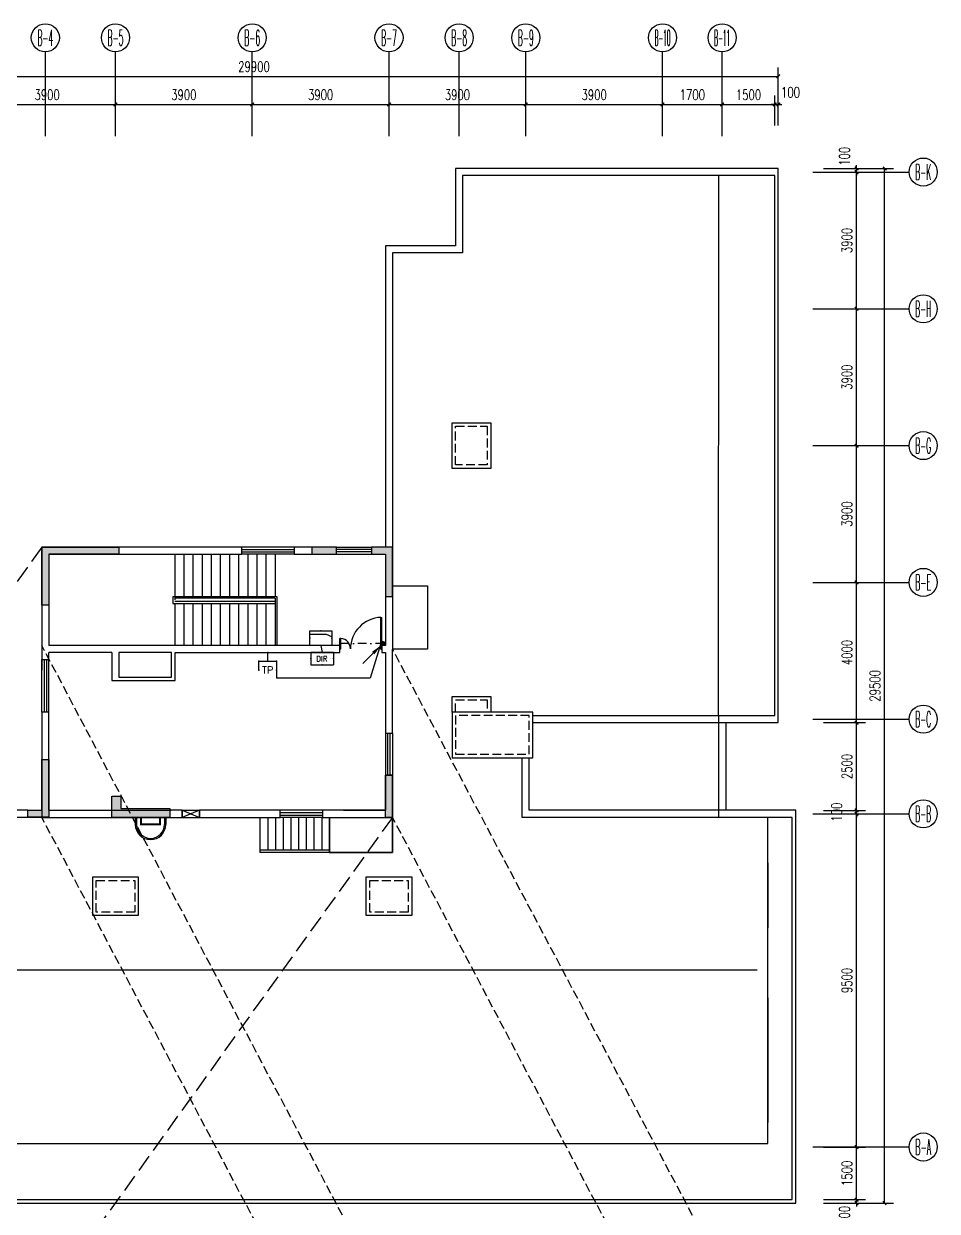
# Model space of a CAD drawing. Extents: x -41969 to 449372, y 65390 to 759577.
# Drawn here: x 423323 to 449372, y 708800 to 742661 of the extents above; entities that cross this region are included whole.
import ezdxf
from ezdxf.enums import TextEntityAlignment as Align

# ---------------------------------------------------------------- set-up
doc = ezdxf.new("R2010")
doc.units = 0
doc.header["$LTSCALE"] = 1000
doc.header["$MEASUREMENT"] = 0
doc.linetypes.add('DASH', pattern=[0.35, 0.25, -0.1])
doc.linetypes.add('DASHDOT', pattern=[1, 0.5, -0.25, 0, -0.25])
for name, color, linetype in [('AXIS', 253, 'Continuous'), ('EQUIP-通讯', 241, 'Continuous'), ('jg新结构柱', 9, 'Continuous'), ('jz', 7, 'Continuous'), ('LINE', 4, 'Continuous'), ('LWIRE', 4, 'Continuous'), ('STAIR', 2, 'Continuous'), ('TEL_TEXT', 7, 'Continuous'), ('WALL', 7, 'Continuous'), ('WINDOW', 2, 'Continuous'), ('WINDOW_TEXT', 7, 'Continuous'), ('WIRE-照明', 120, 'Continuous'), ('xx', 253, 'Continuous'), ('结构柱', 8, 'Continuous')]:
    doc.layers.add(name, color=color, linetype=linetype)
doc.styles.add('_TCH_AXIS', font='COMPLEX', dxfattribs={"bigfont": 'GBCBIG'})
doc.styles.add('_TCH_DIM_T3', font='SIMPLEX', dxfattribs={"width": 0.705882, "bigfont": 'GBCBIG'})
doc.styles.add('_TEL_DIM', font='SIMPLEX', dxfattribs={"width": 0.8, "height": 3.5, "bigfont": 'HZTXT'})
doc.styles.add('SIMPLEX', font='SIMPLEX.SHX')
doc.styles.get("Standard").update_dxf_attribs({"font": 'gbenor.shx', "bigfont": 'gbcbig.shx'})
doc.dimstyles.new('_TCH_ARCH&&100', dxfattribs={"dimtxt": 297.5, "dimasz": 100, "dimexe": 250, "dimexo": 300, "dimgap": 126.25, "dimtad": 1, "dimdec": 0, "dimzin": 0, "dimdsep": 46, "dimtxsty": '_TCH_DIM_T3', "dimblk": 'ARCHTICK', "dimcen": 0.09, "dimclrt": 7, "dimazin": 2, "dimtfac": 1, "dimtdec": 0, "dimtix": 1, "dimtmove": 2, "dimatfit": 3, "dimfxl": 0, "dimtolj": 1, "dimtzin": 0, "dimarcsym": 0})

# ---------------------------------------------------------------- blocks, each defined once
blk = doc.blocks.new('_ArchTick')
at = {"color": 0, "linetype": 'ByBlock', "const_width": 0.4}
blk.add_lwpolyline([(-0.5, -0.5), (0.5, 0.5)], dxfattribs=at)
blk = doc.blocks.new('*D221')
at = {"layer": 'AXIS', "color": 0, "lineweight": -2}
for p, q in [((422039, 739756), (422039, 740611)), ((425939, 739756), (425939, 740611)), ((422039, 740361), (425939, 740361))]:
    blk.add_line(p, q, dxfattribs=at)
at = {"layer": 'Defpoints', "color": 0}
for p in [(425939, 740361), (422039, 739456), (425939, 739456)]:
    blk.add_point(p, dxfattribs=at)
at = {"layer": 'AXIS', "color": 0, "lineweight": -2, "xscale": 100, "yscale": 100, "zscale": 100, "rotation": 180}
blk.add_blockref('_ArchTick', (422039, 740361), dxfattribs=at)
at = {"layer": 'AXIS', "color": 0, "lineweight": -2, "xscale": 100, "yscale": 100, "zscale": 100}
blk.add_blockref('_ArchTick', (425939, 740361), dxfattribs=at)
at = {"layer": 'AXIS', "color": 7, "insert": (423989, 740636), "char_height": 297.5, "attachment_point": 5, "style": '_TCH_DIM_T3'}
blk.add_mtext('\\A1;3900', dxfattribs=at)
blk = doc.blocks.new('*D222')
at = {"layer": 'AXIS', "color": 0, "lineweight": -2}
for p, q in [((425939, 739756), (425939, 740611)), ((429839, 739756), (429839, 740611)), ((425939, 740361), (429839, 740361))]:
    blk.add_line(p, q, dxfattribs=at)
at = {"layer": 'Defpoints', "color": 0}
for p in [(429839, 740361), (425939, 739456), (429839, 739456)]:
    blk.add_point(p, dxfattribs=at)
at = {"layer": 'AXIS', "color": 0, "lineweight": -2, "xscale": 100, "yscale": 100, "zscale": 100, "rotation": 180}
blk.add_blockref('_ArchTick', (425939, 740361), dxfattribs=at)
at = {"layer": 'AXIS', "color": 0, "lineweight": -2, "xscale": 100, "yscale": 100, "zscale": 100}
blk.add_blockref('_ArchTick', (429839, 740361), dxfattribs=at)
at = {"layer": 'AXIS', "color": 7, "insert": (427889, 740636), "char_height": 297.5, "attachment_point": 5, "style": '_TCH_DIM_T3'}
blk.add_mtext('\\A1;3900', dxfattribs=at)
blk = doc.blocks.new('*D223')
at = {"layer": 'AXIS', "color": 0, "lineweight": -2}
for p, q in [((429839, 739756), (429839, 740611)), ((433739, 739756), (433739, 740611)), ((429839, 740361), (433739, 740361))]:
    blk.add_line(p, q, dxfattribs=at)
at = {"layer": 'Defpoints', "color": 0}
for p in [(433739, 740361), (429839, 739456), (433739, 739456)]:
    blk.add_point(p, dxfattribs=at)
at = {"layer": 'AXIS', "color": 0, "lineweight": -2, "xscale": 100, "yscale": 100, "zscale": 100, "rotation": 180}
blk.add_blockref('_ArchTick', (429839, 740361), dxfattribs=at)
at = {"layer": 'AXIS', "color": 0, "lineweight": -2, "xscale": 100, "yscale": 100, "zscale": 100}
blk.add_blockref('_ArchTick', (433739, 740361), dxfattribs=at)
at = {"layer": 'AXIS', "color": 7, "insert": (431789, 740636), "char_height": 297.5, "attachment_point": 5, "style": '_TCH_DIM_T3'}
blk.add_mtext('\\A1;3900', dxfattribs=at)
blk = doc.blocks.new('*D224')
at = {"layer": 'AXIS', "color": 0, "lineweight": -2}
for p, q in [((433739, 739756), (433739, 740611)), ((437639, 739756), (437639, 740611)), ((433739, 740361), (437639, 740361))]:
    blk.add_line(p, q, dxfattribs=at)
at = {"layer": 'Defpoints', "color": 0}
for p in [(437639, 740361), (433739, 739456), (437639, 739456)]:
    blk.add_point(p, dxfattribs=at)
at = {"layer": 'AXIS', "color": 0, "lineweight": -2, "xscale": 100, "yscale": 100, "zscale": 100, "rotation": 180}
blk.add_blockref('_ArchTick', (433739, 740361), dxfattribs=at)
at = {"layer": 'AXIS', "color": 0, "lineweight": -2, "xscale": 100, "yscale": 100, "zscale": 100}
blk.add_blockref('_ArchTick', (437639, 740361), dxfattribs=at)
at = {"layer": 'AXIS', "color": 7, "insert": (435689, 740636), "char_height": 297.5, "attachment_point": 5, "style": '_TCH_DIM_T3'}
blk.add_mtext('\\A1;3900', dxfattribs=at)
blk = doc.blocks.new('*D225')
at = {"layer": 'AXIS', "color": 0, "lineweight": -2}
for p, q in [((437639, 739756), (437639, 740611)), ((441539, 739756), (441539, 740611)), ((437639, 740361), (441539, 740361))]:
    blk.add_line(p, q, dxfattribs=at)
at = {"layer": 'Defpoints', "color": 0}
for p in [(441539, 740361), (437639, 739456), (441539, 739456)]:
    blk.add_point(p, dxfattribs=at)
at = {"layer": 'AXIS', "color": 0, "lineweight": -2, "xscale": 100, "yscale": 100, "zscale": 100, "rotation": 180}
blk.add_blockref('_ArchTick', (437639, 740361), dxfattribs=at)
at = {"layer": 'AXIS', "color": 0, "lineweight": -2, "xscale": 100, "yscale": 100, "zscale": 100}
blk.add_blockref('_ArchTick', (441539, 740361), dxfattribs=at)
at = {"layer": 'AXIS', "color": 7, "insert": (439589, 740636), "char_height": 297.5, "attachment_point": 5, "style": '_TCH_DIM_T3'}
blk.add_mtext('\\A1;3900', dxfattribs=at)
blk = doc.blocks.new('*D226')
at = {"layer": 'AXIS', "color": 0, "lineweight": -2}
for p, q in [((441539, 739756), (441539, 740611)), ((443239, 739756), (443239, 740611)), ((441539, 740361), (443239, 740361))]:
    blk.add_line(p, q, dxfattribs=at)
at = {"layer": 'Defpoints', "color": 0}
for p in [(443239, 740361), (441539, 739456), (443239, 739456)]:
    blk.add_point(p, dxfattribs=at)
at = {"layer": 'AXIS', "color": 0, "lineweight": -2, "xscale": 100, "yscale": 100, "zscale": 100, "rotation": 180}
blk.add_blockref('_ArchTick', (441539, 740361), dxfattribs=at)
at = {"layer": 'AXIS', "color": 0, "lineweight": -2, "xscale": 100, "yscale": 100, "zscale": 100}
blk.add_blockref('_ArchTick', (443239, 740361), dxfattribs=at)
at = {"layer": 'AXIS', "color": 7, "insert": (442389, 740636), "char_height": 297.5, "attachment_point": 5, "style": '_TCH_DIM_T3'}
blk.add_mtext('\\A1;1700', dxfattribs=at)
blk = doc.blocks.new('*D227')
at = {"layer": 'AXIS', "color": 0, "lineweight": -2}
for p, q in [((443239, 739756), (443239, 740611)), ((444739, 739756), (444739, 740611)), ((443239, 740361), (444739, 740361))]:
    blk.add_line(p, q, dxfattribs=at)
at = {"layer": 'Defpoints', "color": 0}
for p in [(444739, 740361), (443239, 739456), (444739, 739456)]:
    blk.add_point(p, dxfattribs=at)
at = {"layer": 'AXIS', "color": 0, "lineweight": -2, "xscale": 100, "yscale": 100, "zscale": 100, "rotation": 180}
blk.add_blockref('_ArchTick', (443239, 740361), dxfattribs=at)
at = {"layer": 'AXIS', "color": 0, "lineweight": -2, "xscale": 100, "yscale": 100, "zscale": 100}
blk.add_blockref('_ArchTick', (444739, 740361), dxfattribs=at)
at = {"layer": 'AXIS', "color": 7, "insert": (443989, 740636), "char_height": 297.5, "attachment_point": 5, "style": '_TCH_DIM_T3'}
blk.add_mtext('\\A1;1500', dxfattribs=at)
blk = doc.blocks.new('*D228')
at = {"layer": 'AXIS', "color": 0, "lineweight": -2}
for p, q in [((444739, 739756), (444739, 740611)), ((444839, 739756), (444839, 740611)), ((444739, 740361), (444639, 740361)), ((444739, 740361), (444839, 740361)), ((444839, 740361), (444939, 740361))]:
    blk.add_line(p, q, dxfattribs=at)
at = {"layer": 'Defpoints', "color": 0}
for p in [(444839, 740361), (444739, 739456), (444839, 739456)]:
    blk.add_point(p, dxfattribs=at)
at = {"layer": 'AXIS', "color": 0, "lineweight": -2, "xscale": 100, "yscale": 100, "zscale": 100}
blk.add_blockref('_ArchTick', (444739, 740361), dxfattribs=at)
at = {"layer": 'AXIS', "color": 0, "lineweight": -2, "xscale": 100, "yscale": 100, "zscale": 100, "rotation": 180}
blk.add_blockref('_ArchTick', (444839, 740361), dxfattribs=at)
at = {"layer": 'AXIS', "color": 7, "insert": (445189, 740706), "char_height": 297.5, "attachment_point": 5, "style": '_TCH_DIM_T3'}
blk.add_mtext('\\A1;100', dxfattribs=at)
blk = doc.blocks.new('*D229')
at = {"layer": 'AXIS', "color": 0, "lineweight": -2}
for p, q in [((414939, 739756), (414939, 741411)), ((444839, 739756), (444839, 741411)), ((414939, 741161), (444839, 741161))]:
    blk.add_line(p, q, dxfattribs=at)
at = {"layer": 'Defpoints', "color": 0}
for p in [(444839, 741161), (414939, 739456), (444839, 739456)]:
    blk.add_point(p, dxfattribs=at)
at = {"layer": 'AXIS', "color": 0, "lineweight": -2, "xscale": 100, "yscale": 100, "zscale": 100, "rotation": 180}
blk.add_blockref('_ArchTick', (414939, 741161), dxfattribs=at)
at = {"layer": 'AXIS', "color": 0, "lineweight": -2, "xscale": 100, "yscale": 100, "zscale": 100}
blk.add_blockref('_ArchTick', (444839, 741161), dxfattribs=at)
at = {"layer": 'AXIS', "color": 7, "insert": (429889, 741436), "char_height": 297.5, "attachment_point": 5, "style": '_TCH_DIM_T3'}
blk.add_mtext('\\A1;29900', dxfattribs=at)
blk = doc.blocks.new('*D240')
at = {"layer": 'AXIS', "color": 0, "lineweight": -2}
for p, q in [((446129, 709132), (447322, 709132)), ((447072, 709132), (447072, 709232)), ((447072, 709032), (447072, 709132)), ((446129, 709032), (447322, 709032)), ((447072, 709032), (447072, 708932))]:
    blk.add_line(p, q, dxfattribs=at)
at = {"layer": 'Defpoints', "color": 0}
for p in [(445829, 709132), (447072, 709132), (445829, 709032)]:
    blk.add_point(p, dxfattribs=at)
at = {"layer": 'AXIS', "color": 0, "lineweight": -2, "xscale": 100, "yscale": 100, "zscale": 100}
for p, rotation in [((447072, 709132), 270), ((447072, 709032), 90)]:
    blk.add_blockref('_ArchTick', p, dxfattribs=dict(at, rotation=rotation))
at = {"layer": 'AXIS', "color": 7, "insert": (446727, 708682), "char_height": 297.5, "attachment_point": 5, "rotation": 90, "style": '_TCH_DIM_T3'}
blk.add_mtext('\\A1;100', dxfattribs=at)
blk = doc.blocks.new('*D241')
at = {"layer": 'AXIS', "color": 0, "lineweight": -2}
for p, q in [((446129, 710632), (447322, 710632)), ((447072, 709132), (447072, 710632)), ((446129, 709132), (447322, 709132))]:
    blk.add_line(p, q, dxfattribs=at)
at = {"layer": 'Defpoints', "color": 0}
for p in [(445829, 710632), (447072, 710632), (445829, 709132)]:
    blk.add_point(p, dxfattribs=at)
at = {"layer": 'AXIS', "color": 0, "lineweight": -2, "xscale": 100, "yscale": 100, "zscale": 100}
for p, rotation in [((447072, 710632), 90), ((447072, 709132), 270)]:
    blk.add_blockref('_ArchTick', p, dxfattribs=dict(at, rotation=rotation))
at = {"layer": 'AXIS', "color": 7, "insert": (446797, 709882), "char_height": 297.5, "attachment_point": 5, "rotation": 90, "style": '_TCH_DIM_T3'}
blk.add_mtext('\\A1;1500', dxfattribs=at)
blk = doc.blocks.new('*D242')
at = {"layer": 'AXIS', "color": 0, "lineweight": -2}
for p, q in [((446129, 720132), (447322, 720132)), ((447072, 710632), (447072, 720132)), ((446129, 710632), (447322, 710632))]:
    blk.add_line(p, q, dxfattribs=at)
at = {"layer": 'Defpoints', "color": 0}
for p in [(445829, 720132), (447072, 720132), (445829, 710632)]:
    blk.add_point(p, dxfattribs=at)
at = {"layer": 'AXIS', "color": 0, "lineweight": -2, "xscale": 100, "yscale": 100, "zscale": 100}
for p, rotation in [((447072, 720132), 90), ((447072, 710632), 270)]:
    blk.add_blockref('_ArchTick', p, dxfattribs=dict(at, rotation=rotation))
at = {"layer": 'AXIS', "color": 7, "insert": (446797, 715382), "char_height": 297.5, "attachment_point": 5, "rotation": 90, "style": '_TCH_DIM_T3'}
blk.add_mtext('\\A1;9500', dxfattribs=at)
blk = doc.blocks.new('*D243')
at = {"layer": 'AXIS', "color": 0, "lineweight": -2}
for p, q in [((446129, 720232), (447322, 720232)), ((447072, 720232), (447072, 720332)), ((447072, 720132), (447072, 720232)), ((446129, 720132), (447322, 720132)), ((447072, 720132), (447072, 720032))]:
    blk.add_line(p, q, dxfattribs=at)
at = {"layer": 'Defpoints', "color": 0}
for p in [(445829, 720232), (447072, 720232), (445829, 720132)]:
    blk.add_point(p, dxfattribs=at)
at = {"layer": 'AXIS', "color": 0, "lineweight": -2, "xscale": 100, "yscale": 100, "zscale": 100}
for p, rotation in [((447072, 720232), 270), ((447072, 720132), 90)]:
    blk.add_blockref('_ArchTick', p, dxfattribs=dict(at, rotation=rotation))
at = {"layer": 'AXIS', "color": 7, "insert": (446505, 720182), "char_height": 297.5, "attachment_point": 5, "rotation": 90, "style": '_TCH_DIM_T3'}
blk.add_mtext('\\A1;100', dxfattribs=at)
blk = doc.blocks.new('*D244')
at = {"layer": 'AXIS', "color": 0, "lineweight": -2}
for p, q in [((446129, 722732), (447322, 722732)), ((447072, 720232), (447072, 722732)), ((446129, 720232), (447322, 720232))]:
    blk.add_line(p, q, dxfattribs=at)
at = {"layer": 'Defpoints', "color": 0}
for p in [(445829, 722732), (447072, 722732), (445829, 720232)]:
    blk.add_point(p, dxfattribs=at)
at = {"layer": 'AXIS', "color": 0, "lineweight": -2, "xscale": 100, "yscale": 100, "zscale": 100}
for p, rotation in [((447072, 722732), 90), ((447072, 720232), 270)]:
    blk.add_blockref('_ArchTick', p, dxfattribs=dict(at, rotation=rotation))
at = {"layer": 'AXIS', "color": 7, "insert": (446797, 721482), "char_height": 297.5, "attachment_point": 5, "rotation": 90, "style": '_TCH_DIM_T3'}
blk.add_mtext('\\A1;2500', dxfattribs=at)
blk = doc.blocks.new('*D245')
at = {"layer": 'AXIS', "color": 0, "lineweight": -2}
for p, q in [((446129, 726732), (447322, 726732)), ((447072, 722732), (447072, 726732)), ((446129, 722732), (447322, 722732))]:
    blk.add_line(p, q, dxfattribs=at)
at = {"layer": 'Defpoints', "color": 0}
for p in [(445829, 726732), (447072, 726732), (445829, 722732)]:
    blk.add_point(p, dxfattribs=at)
at = {"layer": 'AXIS', "color": 0, "lineweight": -2, "xscale": 100, "yscale": 100, "zscale": 100}
for p, rotation in [((447072, 726732), 90), ((447072, 722732), 270)]:
    blk.add_blockref('_ArchTick', p, dxfattribs=dict(at, rotation=rotation))
at = {"layer": 'AXIS', "color": 7, "insert": (446797, 724732), "char_height": 297.5, "attachment_point": 5, "rotation": 90, "style": '_TCH_DIM_T3'}
blk.add_mtext('\\A1;4000', dxfattribs=at)
blk = doc.blocks.new('*D246')
at = {"layer": 'AXIS', "color": 0, "lineweight": -2}
for p, q in [((446129, 730632), (447322, 730632)), ((447072, 726732), (447072, 730632)), ((446129, 726732), (447322, 726732))]:
    blk.add_line(p, q, dxfattribs=at)
at = {"layer": 'Defpoints', "color": 0}
for p in [(445829, 730632), (447072, 730632), (445829, 726732)]:
    blk.add_point(p, dxfattribs=at)
at = {"layer": 'AXIS', "color": 0, "lineweight": -2, "xscale": 100, "yscale": 100, "zscale": 100}
for p, rotation in [((447072, 730632), 90), ((447072, 726732), 270)]:
    blk.add_blockref('_ArchTick', p, dxfattribs=dict(at, rotation=rotation))
at = {"layer": 'AXIS', "color": 7, "insert": (446797, 728682), "char_height": 297.5, "attachment_point": 5, "rotation": 90, "style": '_TCH_DIM_T3'}
blk.add_mtext('\\A1;3900', dxfattribs=at)
blk = doc.blocks.new('*D247')
at = {"layer": 'AXIS', "color": 0, "lineweight": -2}
for p, q in [((446129, 734532), (447322, 734532)), ((447072, 730632), (447072, 734532)), ((446129, 730632), (447322, 730632))]:
    blk.add_line(p, q, dxfattribs=at)
at = {"layer": 'Defpoints', "color": 0}
for p in [(445829, 734532), (447072, 734532), (445829, 730632)]:
    blk.add_point(p, dxfattribs=at)
at = {"layer": 'AXIS', "color": 0, "lineweight": -2, "xscale": 100, "yscale": 100, "zscale": 100}
for p, rotation in [((447072, 734532), 90), ((447072, 730632), 270)]:
    blk.add_blockref('_ArchTick', p, dxfattribs=dict(at, rotation=rotation))
at = {"layer": 'AXIS', "color": 7, "insert": (446797, 732582), "char_height": 297.5, "attachment_point": 5, "rotation": 90, "style": '_TCH_DIM_T3'}
blk.add_mtext('\\A1;3900', dxfattribs=at)
blk = doc.blocks.new('*D248')
at = {"layer": 'AXIS', "color": 0, "lineweight": -2}
for p, q in [((446129, 738432), (447322, 738432)), ((447072, 734532), (447072, 738432)), ((446129, 734532), (447322, 734532))]:
    blk.add_line(p, q, dxfattribs=at)
at = {"layer": 'Defpoints', "color": 0}
for p in [(445829, 738432), (447072, 738432), (445829, 734532)]:
    blk.add_point(p, dxfattribs=at)
at = {"layer": 'AXIS', "color": 0, "lineweight": -2, "xscale": 100, "yscale": 100, "zscale": 100}
for p, rotation in [((447072, 738432), 90), ((447072, 734532), 270)]:
    blk.add_blockref('_ArchTick', p, dxfattribs=dict(at, rotation=rotation))
at = {"layer": 'AXIS', "color": 7, "insert": (446797, 736482), "char_height": 297.5, "attachment_point": 5, "rotation": 90, "style": '_TCH_DIM_T3'}
blk.add_mtext('\\A1;3900', dxfattribs=at)
blk = doc.blocks.new('*D249')
at = {"layer": 'AXIS', "color": 0, "lineweight": -2}
for p, q in [((446129, 738532), (447322, 738532)), ((447072, 738532), (447072, 738632)), ((447072, 738432), (447072, 738532)), ((446129, 738432), (447322, 738432)), ((447072, 738432), (447072, 738332))]:
    blk.add_line(p, q, dxfattribs=at)
at = {"layer": 'Defpoints', "color": 0}
for p in [(445829, 738532), (447072, 738532), (445829, 738432)]:
    blk.add_point(p, dxfattribs=at)
at = {"layer": 'AXIS', "color": 0, "lineweight": -2, "xscale": 100, "yscale": 100, "zscale": 100}
for p, rotation in [((447072, 738532), 270), ((447072, 738432), 90)]:
    blk.add_blockref('_ArchTick', p, dxfattribs=dict(at, rotation=rotation))
at = {"layer": 'AXIS', "color": 7, "insert": (446727, 738882), "char_height": 297.5, "attachment_point": 5, "rotation": 90, "style": '_TCH_DIM_T3'}
blk.add_mtext('\\A1;100', dxfattribs=at)
blk = doc.blocks.new('*D250')
at = {"layer": 'AXIS', "color": 0, "lineweight": -2}
for p, q in [((446129, 738532), (448122, 738532)), ((447872, 709032), (447872, 738532)), ((446129, 709032), (448122, 709032))]:
    blk.add_line(p, q, dxfattribs=at)
at = {"layer": 'Defpoints', "color": 0}
for p in [(445829, 738532), (447872, 738532), (445829, 709032)]:
    blk.add_point(p, dxfattribs=at)
at = {"layer": 'AXIS', "color": 0, "lineweight": -2, "xscale": 100, "yscale": 100, "zscale": 100}
for p, rotation in [((447872, 738532), 90), ((447872, 709032), 270)]:
    blk.add_blockref('_ArchTick', p, dxfattribs=dict(at, rotation=rotation))
at = {"layer": 'AXIS', "color": 7, "insert": (447597, 723782), "char_height": 297.5, "attachment_point": 5, "rotation": 90, "style": '_TCH_DIM_T3'}
blk.add_mtext('\\A1;29500', dxfattribs=at)
blk = doc.blocks.new('_wblk')
for p, q in [((-0.5, 0.5), (0.5, 0.5)), ((0.5, 0.167), (-0.5, 0.167)), ((0.5, -0.167), (-0.5, -0.167)), ((-0.5, -0.5), (0.5, -0.5))]:
    blk.add_line(p, q)
at = {"layer": 'WINDOW_TEXT', "style": 'SIMPLEX', "flags": 9}
blk.add_attdef('A', text='', height=1, dxfattribs=at).set_placement((0, 1.5), align=Align.MIDDLE)
blk = doc.blocks.new('$DorLib2D$00000225')
at = {"color": 0}
for p, q in [((0.475, -0.001), (0.475, 0.752)), ((0.475, 0.752), (0.5, 0.752)), ((0.5, -0.001), (0.5, 0.752)), ((-0.5, 0), (-0.5, 0.252)), ((-0.475, 0.252), (-0.5, 0.252)), ((-0.475, 0), (-0.475, 0.252)), ((-0.475, 0), (-0.5, 0)), ((0.475, -0.001), (0.5, -0.001))]:
    blk.add_line(p, q, dxfattribs=at)
for centre, radius, start, end in [((0.505, -0.002), 0.755, 92.2493, 179.7238), ((-0.501, 0.003), 0.251, 359.7899, 84.0974)]:
    blk.add_arc(centre, radius, start, end, dxfattribs=at)
blk = doc.blocks.new('$equip$00001867')
for p, q in [((-0.5, 0.499), (-0.5, 0.999)), ((0.5, 0.999), (0.5, 0.499)), ((0.5, 0.499), (-0.5, 0.499)), ((0, 0.5), (0, 0))]:
    blk.add_line(p, q)
for p in [(-0.5, 0.999), (0.5, 0.999), (-0.5, 0.499), (0, 0), (0.5, 0.499)]:
    blk.add_point(p)
at = {"color": 7, "style": '_TEL_DIM'}
blk.add_attdef('$TEXT$', text='', height=0.4, dxfattribs=at).set_placement((0, 0.999), align=Align.MIDDLE_CENTER)
at = {"color": 7, "style": '_TEL_DIM', "flags": 1}
blk.add_attdef('A', text='', height=0.00002, dxfattribs=at).set_placement((0, 0), align=Align.MIDDLE_CENTER)
blk = doc.blocks.new('$equip$00001889')
for p, q in [((-0.65, 0.35), (-0.65, -0.35)), ((0.65, 0.35), (-0.65, 0.35)), ((0.65, 0.35), (0.65, -0.35)), ((-0.65, -0.35), (0.65, -0.35))]:
    blk.add_line(p, q)
for p in [(-0.65, 0), (0, 0.35), (0.65, 0), (0, -0.35)]:
    blk.add_point(p)
at = {"color": 7, "style": '_TEL_DIM'}
blk.add_attdef('$TEXT$', text='', height=0.3, dxfattribs=at).set_placement((-0.02, -0.003), align=Align.MIDDLE_CENTER)
at = {"color": 7, "style": '_TEL_DIM', "flags": 1}
blk.add_attdef('A', text='', height=0.00002, dxfattribs=at).set_placement((0, 0), align=Align.MIDDLE_CENTER)
blk = doc.blocks.new('$TelecSys$00000081')
for p, q in [((0.104, 0.104), (0.104, 0.104)), ((-1.15, -1.15), (-0.55, -0.55)), ((-0.104, -0.104), (-0.104, -0.104))]:
    blk.add_line(p, q)
at = {"const_width": 0.142}
blk.add_lwpolyline([(0.071, 0, 1), (-0.071, 0, 1)], format="xyb", close=True, dxfattribs=at)
blk.add_solid([(-0.62, -0.48), (-0.48, -0.62), (-0.1, -0.1)])
at = {"width": 0.8, "flags": 9}
blk.add_attdef('A', (0, 0), '', height=0.00002, rotation=180, dxfattribs=at)
blk = doc.blocks.new('$equip$00001876')
at = {"color": 0, "linetype": 'Continuous'}
blk.add_lwpolyline([(-0.625, 0.415), (0.625, 0.415), (0.625, -0.415), (-0.625, -0.415)], close=True, dxfattribs=at)
blk.add_lwpolyline([(0.625, 0.075), (0.325, 0.215), (-0.625, 0.215)], dxfattribs=at)
for p in [(-0.625, 0), (0, 0.415), (0.625, 0), (0, -0.415)]:
    blk.add_point(p)
at = {"layer": 'TEL_TEXT', "style": '_TEL_DIM', "flags": 1}
blk.add_attdef('A', text='', height=0.00002, dxfattribs=at).set_placement((0, 0), align=Align.MIDDLE_CENTER)

msp = doc.modelspace()

# ---------------------------------------------------------------- hatches: boundary and pattern name
at = {"layer": 'jg新结构柱'}
h = msp.add_hatch(color=256, dxfattribs=at)
h.paths.add_polyline_path([(425838.8, 720032.2), (425838.8, 720632.2), (426088.8, 720632.2), (426088.8, 720282.2), (427488.8, 720282.2), (427488.8, 720032.2)])
h.paths.add_polyline_path([(433838.8, 720032.2), (433638.8, 720032.2), (433638.8, 720232.2), (433638.8, 720232.2), (433638.8, 721232.2), (433838.8, 721232.2)])
h.paths.add_polyline_path([(423838.8, 727732.2), (426038.8, 727732.2), (426038.8, 727532.2), (424038.8, 727532.2), (424038.8, 726082.2), (423838.8, 726082.2)])
h.paths.add_polyline_path([(424038.8, 720032.6), (423438.8, 720032.6), (423438.8, 720232.6), (423838.8, 720232.6), (423838.8, 721682.6), (424038.8, 721682.6)])
h.paths.add_polyline_path([(433238.8, 727732.2), (433238.8, 727532.2), (433638.8, 727532.2), (433638.8, 726332.2), (433838.8, 726332.2), (433838.8, 727732.2)])
h.paths.add_polyline_path([(432238.8, 727532.2), (432238.8, 727732.2), (431538.8, 727732.2), (431538.8, 727532.2)])

# ---------------------------------------------------------------- linework, layer by layer
at = {"layer": 'AXIS'}
for p, q in [((423938.8, 739455.8), (423938.8, 741861.3)), ((425938.8, 739455.8), (425938.8, 741861.3)), ((429838.8, 739455.8), (429838.8, 741861.3)), ((433738.8, 739455.8), (433738.8, 741861.3)), ((435738.8, 739455.8), (435738.8, 741861.3)), ((437638.8, 739455.8), (437638.8, 741861.3)), ((441538.8, 739455.8), (441538.8, 741861.3)), ((443238.8, 739455.8), (443238.8, 741861.3)), ((445828.7, 738432.2), (448572.2, 738432.2)), ((445828.7, 734532.2), (448572.2, 734532.2)), ((445828.7, 730632.2), (448572.2, 730632.2)), ((445828.7, 726732.2), (448572.2, 726732.2)), ((445828.7, 722832.2), (448572.2, 722832.2)), ((445828.7, 720132.2), (448572.2, 720132.2)), ((445828.7, 710632.2), (448572.2, 710632.2))]:
    msp.add_line(p, q, dxfattribs=at)
for centre in [(423938.8, 742261.3), (425938.8, 742261.3), (429838.8, 742261.3), (433738.8, 742261.3), (435738.8, 742261.3), (437638.8, 742261.3), (441538.8, 742261.3), (443238.8, 742261.3), (448972.2, 738432.2), (448972.2, 734532.2), (448972.2, 730632.2), (448972.2, 726732.2), (448972.2, 722832.2), (448972.2, 720132.2), (448972.2, 710632.2)]:
    msp.add_circle(centre, 400, dxfattribs=at)
at = {"layer": 'jg新结构柱'}
for p, q in [((432238.8, 727532.2), (432238.8, 727732.2)), ((433238.8, 727732.2), (433238.8, 727532.2)), ((443138.8, 722932.2), (443138.8, 722732.2))]:
    msp.add_line(p, q, dxfattribs=at)
for points in [[(423838.8, 727732.2), (426038.8, 727732.2), (426038.8, 727532.2), (424038.8, 727532.2), (424038.8, 726082.2), (423838.8, 726082.2)], [(424038.8, 720032.6), (423438.8, 720032.6), (423438.8, 720232.6), (423838.8, 720232.6), (423838.8, 721682.6), (424038.8, 721682.6)], [(433838.8, 720032.2), (433638.8, 720032.2), (433638.8, 720232.2), (433638.8, 720232.2), (433638.8, 721232.2), (433838.8, 721232.2)], [(425838.8, 720032.2), (425838.8, 720632.2), (426088.8, 720632.2), (426088.8, 720282.2), (427488.8, 720282.2), (427488.8, 720032.2)]]:
    msp.add_lwpolyline(points, close=True, dxfattribs=at)
for points in [[(432238.8, 727732.2), (431538.8, 727732.2), (431538.8, 727532.2), (432238.8, 727532.2)], [(433238.8, 727532.2), (433638.8, 727532.2), (433638.8, 726332.2), (433838.8, 726332.2), (433838.8, 727732.2), (433238.8, 727732.2)]]:
    msp.add_lwpolyline(points, dxfattribs=at)
at = {"layer": 'jz', "linetype": 'DASH'}
for p, q in [((436002.2, 701875.4), (423838.8, 724932.2)), ((446002.2, 701875.4), (433838.8, 724832.2)), ((436002.2, 696975.4), (423838.8, 720032.2)), ((446002.2, 696975.4), (433838.8, 720032.2))]:
    msp.add_line(p, q, dxfattribs=at)
at = {"layer": 'jz'}
for p, q in [((426503.8, 720032.2), (426503.8, 719832.2)), ((426538.8, 720032.2), (426538.8, 719832.2)), ((427338.8, 720032.2), (427338.8, 719832.2)), ((427373.8, 720032.2), (427373.8, 719832.2)), ((433838.8, 720032.2), (433838.8, 719032.2))]:
    msp.add_line(p, q, dxfattribs=at)
at = {"layer": 'jz', "linetype": 'DASH', "ltscale": 2}
for points in [[(423838.8, 727732.2), (404362.3, 700640.6)], [(433838.8, 720032.2), (414362.3, 692940.6)]]:
    msp.add_lwpolyline(points, dxfattribs=at)
at = {"layer": 'jz', "const_width": 60}
msp.add_lwpolyline([(427208.8, 720032.2), (427208.8, 719832.2), (426668.8, 719832.2), (426668.8, 720032.2)], dxfattribs=at)
at = {"layer": 'jz'}
for radius in [435, 400]:
    msp.add_arc((426938.8, 719832.2), radius, 180, 0, dxfattribs=at)
at = {"layer": 'LINE'}
msp.add_lwpolyline([(444538.8, 718732.2), (444538.8, 716881.8)], dxfattribs=at)
msp.add_lwpolyline([(444538.8, 718732.2), (444538.8, 716881.8)], dxfattribs=at)
at = {"layer": 'STAIR'}
for p, q in [((427628.5, 727532.2), (427628.5, 726232.2)), ((427628.5, 727532.2), (427628.5, 726332.2)), ((427888.5, 727532.2), (427888.5, 726332.2)), ((428148.5, 727532.2), (428148.5, 726332.2)), ((428408.5, 727532.2), (428408.5, 726332.2)), ((428668.5, 727532.2), (428668.5, 726332.2)), ((428928.5, 727532.2), (428928.5, 726332.2)), ((429188.5, 727532.2), (429188.5, 726332.2)), ((429448.5, 727532.2), (429448.5, 726332.2)), ((429708.5, 727532.2), (429708.5, 726332.2)), ((429968.5, 727532.2), (429968.5, 726332.2)), ((430228.5, 727532.2), (430228.5, 726332.2)), ((430488.5, 727532.2), (430488.5, 726332.2)), ((427578.5, 726332.2), (430538.5, 726332.2)), ((427578.5, 726332.2), (427578.5, 726132.2)), ((430538.5, 726332.2), (430538.5, 724932.2)), ((427578.5, 726132.2), (430488.5, 726132.2)), ((430488.5, 726282.2), (427628.5, 726282.2)), ((430488.5, 726182.2), (427628.5, 726182.2)), ((427628.5, 726132.2), (427628.5, 724932.2)), ((427888.5, 726132.2), (427888.5, 724932.2)), ((428148.5, 726132.2), (428148.5, 724932.2)), ((428408.5, 726132.2), (428408.5, 724932.2)), ((428668.5, 726132.2), (428668.5, 724932.2)), ((428928.5, 726132.2), (428928.5, 724932.2)), ((429188.5, 726132.2), (429188.5, 724932.2)), ((429448.5, 726132.2), (429448.5, 724932.2)), ((429708.5, 726132.2), (429708.5, 724932.2)), ((429968.5, 726132.2), (429968.5, 724932.2)), ((430228.5, 726132.2), (430228.5, 724932.2)), ((430488.5, 726282.2), (430488.5, 724932.2)), ((430488.5, 726182.2), (430488.5, 724932.2)), ((432038.8, 719032.2), (432038.8, 720032.2))]:
    msp.add_line(p, q, dxfattribs=at)
msp.add_lwpolyline([(432038.8, 720032.2), (432038.8, 719032.2)], dxfattribs=at)
at = {"layer": 'WALL'}
for p, q in [((423838.8, 727732.2), (423838.8, 724832.2)), ((429538.8, 727732.2), (423838.8, 727732.2)), ((429538.8, 727532.2), (429538.8, 727732.2)), ((432238.8, 727732.2), (431038.8, 727732.2)), ((431038.8, 727732.2), (431038.8, 727532.2)), ((432238.8, 727532.2), (432238.8, 727732.2)), ((433838.8, 727732.2), (433238.8, 727732.2)), ((433238.8, 727732.2), (433238.8, 727532.2)), ((433838.8, 727732.2), (433838.8, 724832.2)), ((424038.8, 727532.2), (424038.8, 724932.2)), ((424038.8, 727532.2), (429538.8, 727532.2)), ((431038.8, 727532.2), (432238.8, 727532.2)), ((433238.8, 727532.2), (433638.8, 727532.2)), ((433638.8, 727532.2), (433638.8, 724932.2)), ((423838.8, 724832.2), (423838.8, 724532.2)), ((425938.8, 724932.2), (424038.8, 724932.2)), ((425838.8, 724732.2), (424038.8, 724732.2)), ((424038.8, 724532.2), (424038.8, 724732.2)), ((425838.8, 724732.2), (425838.8, 723932.2)), ((427538.6, 724932.2), (425938.8, 724932.2)), ((426038.8, 724732.2), (426038.8, 724032.2)), ((427538.6, 724732.2), (426038.8, 724732.2)), ((432338.8, 724932.2), (427538.6, 724932.2)), ((427538.6, 724032.2), (427538.6, 724732.2)), ((427638.6, 724732.2), (432338.8, 724732.2)), ((427638.6, 723932.2), (427638.6, 724732.2)), ((432338.8, 724732.2), (432338.8, 724932.2)), ((433638.8, 724932.2), (433538.8, 724932.2)), ((433538.8, 724932.2), (433538.8, 724732.2)), ((433538.8, 724732.2), (433638.8, 724732.2)), ((433638.8, 724732.2), (433638.8, 722432.2)), ((433838.8, 722432.2), (433838.8, 724832.2)), ((423838.8, 724532.2), (424038.8, 724532.2)), ((426038.8, 724032.2), (427538.6, 724032.2)), ((425838.8, 723932.2), (427638.6, 723932.2)), ((424038.8, 723032.2), (423838.8, 723032.2)), ((423838.8, 723032.2), (423838.8, 720032.2)), ((424038.8, 720232.2), (424038.8, 723032.2)), ((433638.8, 722432.2), (433838.8, 722432.2)), ((433838.8, 721232.2), (433638.8, 721232.2)), ((433638.8, 721232.2), (433638.8, 720232.2)), ((433838.8, 720032.2), (433838.8, 721232.2)), ((424038.8, 720232.2), (427524.1, 720232.2)), ((427838.8, 720232.2), (427514.1, 720232.2)), ((427838.8, 720032.2), (427838.8, 720232.2)), ((430638.8, 720232.2), (428338.8, 720232.2)), ((428338.8, 720232.2), (428338.8, 720032.2)), ((430638.8, 720032.2), (430638.8, 720232.2)), ((433638.8, 720232.2), (431838.8, 720232.2)), ((431838.8, 720232.2), (431838.8, 720032.2)), ((423838.8, 720032.2), (427524.1, 720032.2)), ((427514.1, 720032.2), (427838.8, 720032.2)), ((428338.8, 720032.2), (430638.8, 720032.2)), ((431838.8, 720032.2), (433838.8, 720032.2))]:
    msp.add_line(p, q, dxfattribs=at)
at = {"layer": 'WALL', "color": 5}
msp.add_line((443138.8, 720232.2), (443138.8, 720032.2), dxfattribs=at)
for points in [[(443338.8, 738532.2), (443338.8, 738532.2), (435638.8, 738532.2), (435638.8, 736332.2), (433638.8, 736332.2), (433638.8, 727732.2)], [(443338.8, 722732.2), (444838.8, 722732.2), (444838.8, 738532.2), (443339.4, 738532.2)], [(437838.8, 722932.2), (443138.8, 722932.2), (443139.3, 738332.2), (435838.8, 738332.2), (435838.8, 736132.2), (433838.8, 736132.2), (433838.8, 726632.2)], [(443138.8, 722932.2), (444738.8, 722932.2), (444738.8, 738332.2), (443139.3, 738332.2)], [(437838.8, 722732.2), (443338.8, 722732.2), (443338.8, 722732.2)], [(423838.8, 720032.2), (415138.8, 720032.2), (415138.8, 710732.2), (444538.8, 710732.2), (444538.8, 720032.2), (437538.8, 720032.2), (437538.8, 721732.2)], [(444738.8, 720232.2), (444738.8, 720232.2), (444738.8, 720232.2), (444738.8, 720232.2), (437738.8, 720232.2), (437738.8, 721732.2)], [(423438.8, 720232.6), (414338.8, 720232.2), (414338.8, 709932.2), (414338.8, 709032.2), (444638.8, 709032.2), (445338.8, 709032.2), (445338.8, 720232.2), (444738.8, 720232.2)], [(415138.8, 720032.2), (414438.8, 720032.2), (414438.8, 709932.2), (414438.8, 709132.2), (444638.8, 709132.2), (445238.8, 709132.2), (445238.8, 720032.2), (444538.8, 720032.2)]]:
    msp.add_lwpolyline(points, dxfattribs=at)
at = {"layer": 'WINDOW'}
for p, q in [((423838.8, 726132.2), (423838.8, 724232.2)), ((427838.8, 720232.2), (428338.8, 720232.2)), ((427838.8, 720232.2), (428338.8, 720032.2)), ((428338.8, 720232.2), (427838.8, 720032.2)), ((432438.8, 720232.2), (433638.8, 720232.2)), ((427838.8, 720032.2), (428338.8, 720032.2)), ((444538.8, 718632.2), (444538.8, 716881.8))]:
    msp.add_line(p, q, dxfattribs=at)
at = {"layer": 'WINDOW', "linetype": 'DASH'}
for p, q in [((427838.8, 720232.2), (427838.8, 720032.2)), ((428338.8, 720032.2), (428338.8, 720232.2))]:
    msp.add_line(p, q, dxfattribs=at)
at = {"layer": 'WINDOW', "color": 2, "linetype": 'DASH'}
for points in [[(435638.8, 731182.2), (436538.8, 731182.2), (436538.8, 730082.2), (435638.8, 730082.2)], [(435638.8, 723382.2), (436538.8, 723382.2), (436538.8, 723032.2), (435638.8, 723032.2)], [(437738.8, 722932.2), (435638.8, 722932.2), (435638.8, 721832.2), (437738.8, 721832.2)], [(425388.8, 718232.2), (426488.8, 718232.2), (426488.8, 717332.2), (425388.8, 717332.2)], [(433188.8, 718232.2), (434288.8, 718232.2), (434288.8, 717332.2), (433188.8, 717332.2)]]:
    msp.add_lwpolyline(points, close=True, dxfattribs=at)
at = {"layer": 'WINDOW', "color": 2}
for points in [[(433838.8, 726632.2), (434838.8, 726632.2), (434838.8, 724832.2), (433838.8, 724832.2)], [(435538.8, 723032.2), (435538.8, 723482.2), (436638.8, 723482.2), (436638.8, 723032.2)], [(443138.8, 722732.2), (443138.8, 720231)], [(443338.8, 722732.2), (443338.8, 720231)], [(432038.8, 720032.2), (432038.8, 719032.2), (433838.8, 719032.2), (433838.8, 720032.2)]]:
    msp.add_lwpolyline(points, dxfattribs=at)
msp.add_lwpolyline([(437838.8, 723032.2), (435538.8, 723032.2), (435538.8, 721732.2), (437838.8, 721732.2)], close=True, dxfattribs=at)
at = {"layer": 'WIRE-照明', "linetype": 'DASHDOT', "ltscale": 0.5}
msp.add_line((433599, 724990.1), (432109.4, 724990.1), dxfattribs=at)
at = {"layer": 'WIRE-照明', "linetype": 'Continuous'}
for p, q in [((433508.8, 724990.1), (433202.8, 724001.4)), ((430530, 724232.7), (430530, 724001.4)), ((433202.8, 724001.4), (430530, 724001.4))]:
    msp.add_line(p, q, dxfattribs=at)
at = {"layer": 'WIRE-照明'}
msp.add_line((431796.9, 724932.2), (431835.2, 724732.2), dxfattribs=at)
at = {"layer": 'xx'}
msp.add_line((433838.8, 719032.2), (430058.8, 719032.2), dxfattribs=at)
for points in [[(430058.8, 720032.2), (430058.8, 719032.2)], [(430058.8, 720032.2), (430058.8, 719032.2)], [(430278.8, 720032.2), (430278.8, 719092.2)], [(430498.8, 720032.2), (430498.8, 719092.2)], [(430718.8, 720032.2), (430718.8, 719092.2)], [(430938.8, 720032.2), (430938.8, 719092.2)], [(431158.8, 720032.2), (431158.8, 719092.2)], [(431378.8, 720032.2), (431378.8, 719092.2)], [(431598.8, 720032.2), (431598.8, 719092.2)], [(431818.8, 720032.2), (431818.8, 719092.2)], [(432038.8, 719092.2), (430058.8, 719092.2)], [(432038.8, 719032.2), (432038.8, 719032.2), (430058.8, 719032.2)]]:
    msp.add_lwpolyline(points, dxfattribs=at)
at = {"layer": '结构柱'}
for p, q in [((435638.8, 738532.2), (435638.8, 737682.2)), ((437739.8, 738532.2), (435638.8, 738532.2)), ((425939.8, 727732.2), (423838.8, 727732.2)), ((423838.8, 722932.2), (423838.8, 720732.2)), ((444538.8, 714882.2), (444538.8, 711332.2))]:
    msp.add_line(p, q, dxfattribs=at)
at = {"layer": '结构柱', "color": 2}
msp.add_line((415438.8, 715682), (444238.8, 715682), dxfattribs=at)
for points in [[(435538.8, 731282.2), (436638.8, 731282.2), (436638.8, 729982.2), (435538.8, 729982.2)], [(425288.8, 718332.2), (426588.8, 718332.2), (426588.8, 717232.2), (425288.8, 717232.2)], [(433088.8, 718332.2), (434388.8, 718332.2), (434388.8, 717232.2), (433088.8, 717232.2)]]:
    msp.add_lwpolyline(points, close=True, dxfattribs=at)

# ---------------------------------------------------------------- block references
at = {"layer": 'EQUIP-通讯', "xscale": 500.0000000000044, "yscale": 500, "zscale": 500, "rotation": 359.9999924248667}
msp.add_blockref('$equip$00001876', (431796.9, 725139.7), dxfattribs=at)
at = {"layer": 'EQUIP-通讯'}
ref = msp.add_blockref('$equip$00001867', (430280, 724732.2), dxfattribs=dict(at, xscale=499.9999999999999, yscale=500, zscale=500, rotation=180.0000614046792))
ref.add_attrib('$TEXT$', 'TP', dxfattribs={"layer": '0', "color": 7, "height": 200, "style": '_TEL_DIM'}).set_placement((430280, 724232.7), align=Align.MIDDLE_CENTER)
at = {"layer": 'EQUIP-通讯', "xscale": 499.9999999999995, "yscale": 500, "zscale": 500, "rotation": 359.9999864291371}
msp.add_blockref('$equip$00001889', (431835.2, 724557.2), dxfattribs=at).add_auto_attribs({'$TEXT$': 'DIR'})
at = {"layer": 'LWIRE', "xscale": 500, "yscale": 500, "zscale": 500}
msp.add_blockref('$TelecSys$00000081', (433563.4, 724990.1), dxfattribs=at)
at = {"layer": 'WINDOW'}
for name, p, xscale, yscale, zscale, rotation in [('_wblk', (430288.8, 727632.2), -1500, 200, -1500, 359.9999997841732), ('_wblk', (432738.8, 727632.2), 1000, -200, 1000, 359.999999784182), ('$DorLib2D$00000225', (432938.8, 724832.2), -1200, -1200, -1200, 179.9999999946415), ('_wblk', (423938.8, 723782.2), -1500.000000000001, 200, -1500, 270.0000017385422), ('_wblk', (433738.8, 721832.2), 1200, -200, 1200, 269.9999999511693), ('_wblk', (431238.8, 720132.2), -1199.999999999999, -200, -1200, 359.9999914376731)]:
    msp.add_blockref(name, p, dxfattribs=dict(at, xscale=xscale, yscale=yscale, zscale=zscale, rotation=rotation))

# ---------------------------------------------------------------- texts
at = {"layer": 'AXIS', "color": 7, "style": '_TCH_AXIS'}
for s, width, p, p2 in [('B-4', 0.328125, (423712.5, 742035), (424165.1, 742035)), ('B-5', 0.33871, (425712.5, 742035), (426165.1, 742035)), ('B-6', 0.33871, (429612.5, 742035), (430065.1, 742035)), ('B-7', 0.33871, (433512.5, 742035), (433965.1, 742035)), ('B-8', 0.33871, (435512.5, 742035), (435965.1, 742035)), ('B-9', 0.33871, (437412.5, 742035), (437865.1, 742035)), ('B-10', 0.272727, (441312.5, 742035), (441765.1, 742035)), ('B-11', 0.291667, (443012.5, 742035), (443465.1, 742035)), ('B-K', 0.313433, (448745.9, 738205.9), (449198.4, 738205.9)), ('B-H', 0.308824, (448745.9, 734305.9), (449198.4, 734305.9)), ('B-G', 0.318182, (448745.9, 730405.9), (449198.4, 730405.9)), ('B-E', 0.328125, (448745.9, 726505.9), (449198.4, 726505.9)), ('B-C', 0.333333, (448745.9, 722605.9), (449198.4, 722605.9)), ('B-B', 0.323077, (448745.9, 719905.9), (449198.4, 719905.9)), ('B-A', 0.318182, (448745.9, 710405.9), (449198.4, 710405.9))]:
    msp.add_text(s, height=452.55, dxfattribs=dict(at, width=width)).set_placement(p, p2, align=Align.FIT)

# ---------------------------------------------------------------- dimensions: what is measured, and where the dimension line sits
at = {"layer": 'AXIS'}
for p1, p2, distance, picture, middle in [((414938.8, 739455.8), (444838.8, 739455.8), 1705.4, '*D229', (429888.8, 741436.3)), ((422038.8, 739455.8), (425938.8, 739455.8), 905.4, '*D221', (423988.8, 740636.3)), ((425938.8, 739455.8), (429838.8, 739455.8), 905.4, '*D222', (427888.8, 740636.3)), ((429838.8, 739455.8), (433738.8, 739455.8), 905.4, '*D223', (431788.8, 740636.3)), ((433738.8, 739455.8), (437638.8, 739455.8), 905.4, '*D224', (435688.8, 740636.3)), ((437638.8, 739455.8), (441538.8, 739455.8), 905.4, '*D225', (439588.8, 740636.3)), ((441538.8, 739455.8), (443238.8, 739455.8), 905.4, '*D226', (442388.8, 740636.3)), ((443238.8, 739455.8), (444738.8, 739455.8), 905.4, '*D227', (443988.8, 740636.3)), ((445828.7, 709032.2), (445828.7, 738532.2), -2043.5, '*D250', (447597.2, 723782.2)), ((445828.7, 734532.2), (445828.7, 738432.2), -1243.5, '*D248', (446797.2, 736482.2)), ((445828.7, 730632.2), (445828.7, 734532.2), -1243.5, '*D247', (446797.2, 732582.2)), ((445828.7, 726732.2), (445828.7, 730632.2), -1243.5, '*D246', (446797.2, 728682.2)), ((445828.7, 722732.2), (445828.7, 726732.2), -1243.5, '*D245', (446797.2, 724732.2)), ((445828.7, 720232.2), (445828.7, 722732.2), -1243.5, '*D244', (446797.2, 721482.2)), ((445828.7, 710632.2), (445828.7, 720132.2), -1243.5, '*D242', (446797.2, 715382.2)), ((445828.7, 709132.2), (445828.7, 710632.2), -1243.5, '*D241', (446797.2, 709882.2))]:
    dim = msp.add_aligned_dim(p1=p1, p2=p2, distance=distance, dimstyle='_TCH_ARCH&&100', dxfattribs=at)
    dim.commit()
    dim.dimension.update_dxf_attribs({"geometry": picture, "text_midpoint": middle})
for base, p1, p2, angle, picture, middle in [((444838.8, 740361.3), (444738.8, 739455.8), (444838.8, 739455.8), 0, '*D228', (445188.8, 740706.3)), ((447072.2, 738532.2), (445828.7, 738432.2), (445828.7, 738532.2), 90, '*D249', (446727.2, 738882.2)), ((447072.2, 720232.2), (445828.7, 720132.2), (445828.7, 720232.2), 90, '*D243', (446504.7, 720182.2)), ((447072.2, 709132.2), (445828.7, 709032.2), (445828.7, 709132.2), 90, '*D240', (446727.2, 708682.2))]:
    dim = msp.add_linear_dim(base=base, p1=p1, p2=p2, angle=angle, dimstyle='_TCH_ARCH&&100', dxfattribs=at)
    dim.commit()
    dim.dimension.update_dxf_attribs({"geometry": picture, "text_midpoint": middle, "dimtype": 129})

doc.saveas('drawing.dxf')
